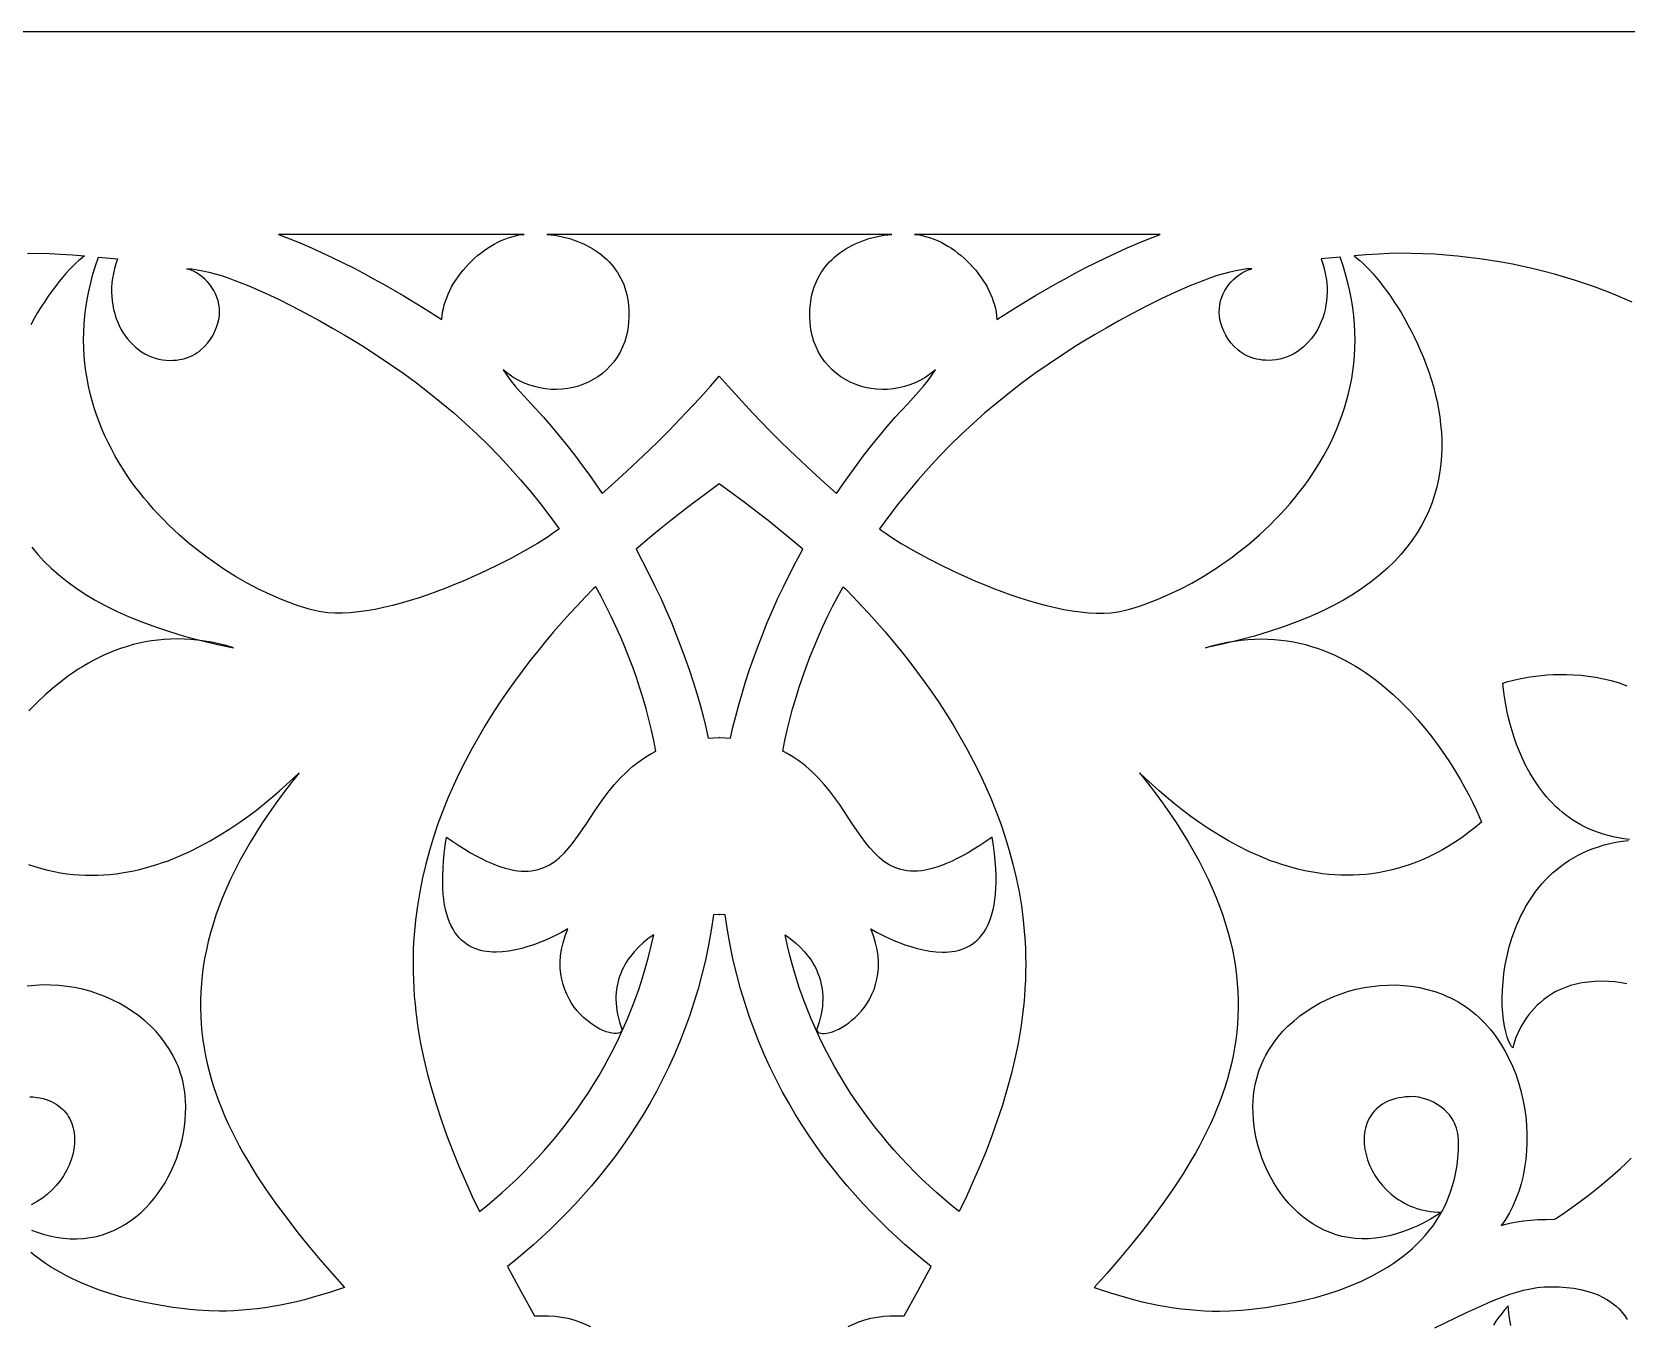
# Model space of a CAD drawing. Extents: x -52 to 65, y 50 to 90.
# Drawn here: x -28.84 to -4.45, y 70.09 to 89.87 of the extents above; entities that cross this region are included whole.
import ezdxf

# ---------------------------------------------------------------- set-up
doc = ezdxf.new("R2010")
doc.units = 0
doc.header["$MEASUREMENT"] = 0
doc.layers.add('LAYER_1', color=18, linetype='CONTINUOUS')

msp = doc.modelspace()

# ---------------------------------------------------------------- linework, layer by layer
at = {"layer": 'LAYER_1'}
for points in [[(64.546, 89.866), (-30.122, 89.866), (-51.907, 89.866)], [(-28.903, 86.478), (-28.722, 86.48), (-28.573, 86.476), (-28.401, 86.468), (-28.217, 86.455), (-28.029, 86.44), (-28.072, 86.407), (-28.117, 86.369), (-28.164, 86.326), (-28.213, 86.278), (-28.264, 86.225), (-28.315, 86.168), (-28.368, 86.107), (-28.422, 86.042), (-28.476, 85.973), (-28.531, 85.899), (-28.585, 85.822), (-28.64, 85.742), (-28.695, 85.658), (-28.748, 85.571), (-28.802, 85.481), (-28.854, 85.387)], [(-4.359, 85.733), (-4.501, 85.794), (-4.644, 85.853), (-4.79, 85.91), (-4.938, 85.964), (-5.088, 86.016), (-5.24, 86.066), (-5.394, 86.114), (-5.55, 86.158), (-5.707, 86.201), (-5.867, 86.24), (-6.028, 86.277), (-6.191, 86.311), (-6.357, 86.342), (-6.523, 86.37), (-6.692, 86.395), (-6.862, 86.417), (-7.034, 86.436), (-7.208, 86.451), (-7.383, 86.464), (-7.561, 86.472), (-7.739, 86.478), (-7.92, 86.48), (-8.069, 86.476), (-8.241, 86.468), (-8.426, 86.455), (-8.614, 86.44), (-8.571, 86.407), (-8.526, 86.369), (-8.479, 86.326), (-8.43, 86.278), (-8.379, 86.225), (-8.328, 86.168), (-8.275, 86.107), (-8.221, 86.042), (-8.167, 85.973), (-8.112, 85.899), (-8.058, 85.822), (-8.003, 85.742), (-7.948, 85.658), (-7.894, 85.571), (-7.841, 85.481), (-7.789, 85.387), (-7.738, 85.292), (-7.689, 85.193), (-7.641, 85.092), (-7.595, 84.988), (-7.551, 84.883), (-7.509, 84.775), (-7.47, 84.666), (-7.434, 84.555), (-7.401, 84.442), (-7.371, 84.328), (-7.345, 84.212), (-7.322, 84.096), (-7.303, 83.978), (-7.289, 83.86), (-7.278, 83.741), (-7.273, 83.621), (-7.272, 83.502), (-7.276, 83.382), (-7.286, 83.262), (-7.301, 83.142), (-7.322, 83.022), (-7.349, 82.903), (-7.382, 82.784), (-7.421, 82.666), (-7.467, 82.549), (-7.52, 82.433), (-7.58, 82.318), (-7.648, 82.204), (-7.723, 82.092), (-7.806, 81.982), (-7.896, 81.873), (-7.996, 81.766), (-8.103, 81.662), (-8.219, 81.559), (-8.345, 81.459), (-8.479, 81.362), (-8.623, 81.267), (-8.776, 81.175), (-8.939, 81.087), (-9.112, 81.001), (-9.296, 80.918), (-9.49, 80.84), (-9.695, 80.764), (-9.91, 80.693), (-10.137, 80.625), (-10.376, 80.562), (-10.626, 80.502), (-10.888, 80.447), (-10.776, 80.479), (-10.665, 80.507), (-10.556, 80.53), (-10.448, 80.548), (-10.342, 80.562), (-10.237, 80.572), (-10.133, 80.578), (-10.031, 80.58), (-9.931, 80.578), (-9.831, 80.573), (-9.734, 80.564), (-9.637, 80.551), (-9.542, 80.535), (-9.449, 80.516), (-9.357, 80.493), (-9.266, 80.467), (-9.177, 80.439), (-9.089, 80.407), (-9.003, 80.373), (-8.918, 80.336), (-8.835, 80.297), (-8.753, 80.255), (-8.673, 80.211), (-8.594, 80.165), (-8.516, 80.117), (-8.44, 80.066), (-8.366, 80.014), (-8.293, 79.96), (-8.221, 79.905), (-8.151, 79.848), (-8.016, 79.729), (-7.886, 79.606), (-7.762, 79.479), (-7.644, 79.349), (-7.532, 79.217), (-7.426, 79.083), (-7.326, 78.949), (-7.232, 78.815), (-7.145, 78.683), (-7.063, 78.553), (-6.987, 78.426), (-6.918, 78.303), (-6.855, 78.184), (-6.797, 78.072), (-6.746, 77.966), (-6.702, 77.867), (-6.663, 77.777), (-6.763, 77.695), (-6.862, 77.618), (-6.962, 77.546), (-7.062, 77.478), (-7.161, 77.416), (-7.261, 77.357), (-7.36, 77.303), (-7.459, 77.254), (-7.558, 77.209), (-7.657, 77.168), (-7.756, 77.131), (-7.854, 77.098), (-7.952, 77.069), (-8.049, 77.043), (-8.147, 77.022), (-8.244, 77.004), (-8.34, 76.989), (-8.436, 76.978), (-8.532, 76.971), (-8.627, 76.966), (-8.721, 76.965), (-8.815, 76.966), (-8.909, 76.971), (-9.001, 76.978), (-9.094, 76.989), (-9.185, 77.002), (-9.276, 77.017), (-9.366, 77.035), (-9.455, 77.055), (-9.544, 77.078), (-9.632, 77.103), (-9.719, 77.13), (-9.805, 77.159), (-9.89, 77.189), (-10.057, 77.256), (-10.221, 77.33), (-10.381, 77.409), (-10.536, 77.493), (-10.687, 77.582), (-10.833, 77.674), (-10.974, 77.769), (-11.11, 77.865), (-11.24, 77.963), (-11.365, 78.062), (-11.483, 78.16), (-11.596, 78.257), (-11.703, 78.352), (-11.802, 78.445), (-11.895, 78.534), (-11.772, 78.379), (-11.654, 78.225), (-11.542, 78.073), (-11.436, 77.922), (-11.336, 77.773), (-11.241, 77.625), (-11.151, 77.478), (-11.067, 77.333), (-10.988, 77.19), (-10.914, 77.047), (-10.846, 76.906), (-10.783, 76.767), (-10.724, 76.628), (-10.671, 76.491), (-10.622, 76.355), (-10.578, 76.22), (-10.539, 76.087), (-10.505, 75.954), (-10.475, 75.823), (-10.449, 75.692), (-10.428, 75.563), (-10.411, 75.435), (-10.399, 75.308), (-10.391, 75.182), (-10.386, 75.056), (-10.386, 74.932), (-10.39, 74.809), (-10.397, 74.686), (-10.408, 74.565), (-10.423, 74.444), (-10.442, 74.324), (-10.464, 74.205), (-10.49, 74.086), (-10.519, 73.969), (-10.551, 73.852), (-10.587, 73.736), (-10.625, 73.62), (-10.667, 73.505), (-10.712, 73.391), (-10.76, 73.277), (-10.81, 73.164), (-10.864, 73.052), (-10.92, 72.94), (-10.979, 72.828), (-11.04, 72.717), (-11.104, 72.606), (-11.17, 72.496), (-11.238, 72.386), (-11.309, 72.277), (-11.382, 72.168), (-11.534, 71.951), (-11.693, 71.734), (-11.86, 71.519), (-12.034, 71.305), (-12.213, 71.091), (-12.397, 70.877), (-12.587, 70.663), (-12.464, 70.62), (-12.341, 70.579), (-12.218, 70.541), (-12.096, 70.506), (-11.973, 70.473), (-11.852, 70.443), (-11.73, 70.416), (-11.61, 70.392), (-11.489, 70.37), (-11.37, 70.351), (-11.251, 70.335), (-11.133, 70.322), (-11.016, 70.312), (-10.899, 70.305), (-10.784, 70.3), (-10.67, 70.299), (-10.513, 70.304), (-10.333, 70.316), (-10.222, 70.326), (-10.099, 70.339), (-9.965, 70.356), (-9.822, 70.378), (-9.671, 70.404), (-9.514, 70.435), (-9.351, 70.472), (-9.183, 70.515), (-9.014, 70.565), (-8.843, 70.622), (-8.672, 70.686), (-8.586, 70.721), (-8.502, 70.758), (-8.418, 70.798), (-8.335, 70.839), (-8.253, 70.883), (-8.172, 70.929), (-8.092, 70.977), (-8.014, 71.028), (-7.938, 71.082), (-7.863, 71.138), (-7.79, 71.196), (-7.72, 71.257), (-7.652, 71.321), (-7.586, 71.388), (-7.524, 71.457), (-7.464, 71.53), (-7.406, 71.605), (-7.353, 71.683), (-7.302, 71.765), (-7.255, 71.849), (-7.212, 71.937), (-7.172, 72.028), (-7.137, 72.122), (-7.106, 72.22), (-7.079, 72.321), (-7.056, 72.425), (-7.039, 72.534), (-7.026, 72.645), (-7.018, 72.761), (-7.015, 72.88), (-7.017, 72.927), (-7.021, 72.972), (-7.028, 73.016), (-7.037, 73.058), (-7.048, 73.098), (-7.062, 73.136), (-7.077, 73.172), (-7.094, 73.206), (-7.113, 73.239), (-7.134, 73.27), (-7.156, 73.3), (-7.18, 73.328), (-7.23, 73.378), (-7.284, 73.423), (-7.34, 73.461), (-7.398, 73.494), (-7.456, 73.521), (-7.514, 73.543), (-7.57, 73.559), (-7.622, 73.571), (-7.671, 73.577), (-7.715, 73.58), (-7.772, 73.578), (-7.827, 73.575), (-7.879, 73.568), (-7.929, 73.56), (-7.977, 73.549), (-8.022, 73.536), (-8.065, 73.521), (-8.105, 73.504), (-8.144, 73.485), (-8.18, 73.464), (-8.213, 73.441), (-8.245, 73.416), (-8.274, 73.39), (-8.301, 73.363), (-8.326, 73.334), (-8.348, 73.303), (-8.369, 73.272), (-8.387, 73.239), (-8.403, 73.205), (-8.417, 73.169), (-8.429, 73.133), (-8.439, 73.096), (-8.447, 73.059), (-8.453, 73.02), (-8.457, 72.981), (-8.459, 72.941), (-8.457, 72.86), (-8.447, 72.778), (-8.43, 72.695), (-8.406, 72.613), (-8.375, 72.53), (-8.336, 72.45), (-8.291, 72.371), (-8.239, 72.294), (-8.18, 72.221), (-8.115, 72.152), (-8.045, 72.088), (-7.968, 72.028), (-7.927, 72.001), (-7.885, 71.975), (-7.841, 71.95), (-7.796, 71.927), (-7.75, 71.907), (-7.702, 71.887), (-7.653, 71.87), (-7.603, 71.855), (-7.551, 71.842), (-7.498, 71.831), (-7.444, 71.823), (-7.389, 71.817), (-7.332, 71.813), (-7.274, 71.812), (-7.352, 71.761), (-7.444, 71.706), (-7.567, 71.64), (-7.638, 71.606), (-7.716, 71.571), (-7.799, 71.538), (-7.887, 71.506), (-7.981, 71.477), (-8.078, 71.452), (-8.18, 71.431), (-8.284, 71.416), (-8.391, 71.407), (-8.495, 71.405), (-8.597, 71.411), (-8.697, 71.423), (-8.794, 71.443), (-8.888, 71.468), (-8.98, 71.5), (-9.069, 71.538), (-9.155, 71.581), (-9.239, 71.629), (-9.319, 71.683), (-9.396, 71.741), (-9.47, 71.804), (-9.541, 71.872), (-9.609, 71.943), (-9.673, 72.018), (-9.733, 72.097), (-9.79, 72.179), (-9.843, 72.264), (-9.892, 72.351), (-9.938, 72.442), (-9.979, 72.534), (-10.017, 72.629), (-10.05, 72.725), (-10.079, 72.822), (-10.104, 72.921), (-10.124, 73.021), (-10.14, 73.121), (-10.151, 73.222), (-10.158, 73.323), (-10.16, 73.424), (-10.157, 73.525), (-10.153, 73.586), (-10.146, 73.646), (-10.137, 73.706), (-10.126, 73.764), (-10.113, 73.822), (-10.098, 73.879), (-10.082, 73.935), (-10.063, 73.991), (-10.042, 74.045), (-10.019, 74.098), (-9.995, 74.151), (-9.969, 74.203), (-9.911, 74.303), (-9.847, 74.399), (-9.777, 74.491), (-9.701, 74.579), (-9.619, 74.662), (-9.532, 74.741), (-9.441, 74.815), (-9.345, 74.884), (-9.245, 74.949), (-9.142, 75.008), (-9.034, 75.062), (-8.924, 75.11), (-8.812, 75.153), (-8.697, 75.191), (-8.579, 75.222), (-8.461, 75.248), (-8.341, 75.267), (-8.22, 75.28), (-8.098, 75.287), (-7.977, 75.288), (-7.855, 75.281), (-7.734, 75.268), (-7.614, 75.248), (-7.495, 75.221), (-7.377, 75.187), (-7.261, 75.145), (-7.198, 75.119), (-7.137, 75.09), (-7.078, 75.06), (-7.02, 75.028), (-6.963, 74.993), (-6.908, 74.957), (-6.855, 74.919), (-6.804, 74.879), (-6.753, 74.837), (-6.705, 74.794), (-6.658, 74.749), (-6.613, 74.702), (-6.569, 74.654), (-6.526, 74.605), (-6.486, 74.554), (-6.447, 74.502), (-6.373, 74.394), (-6.306, 74.282), (-6.244, 74.165), (-6.189, 74.045), (-6.14, 73.922), (-6.098, 73.796), (-6.061, 73.668), (-6.031, 73.538), (-6.006, 73.407), (-5.988, 73.275), (-5.976, 73.143), (-5.97, 73.011), (-5.97, 72.88), (-5.976, 72.749), (-5.987, 72.62), (-6.005, 72.494), (-6.029, 72.369), (-6.059, 72.248), (-6.095, 72.13), (-6.137, 72.016), (-6.184, 71.906), (-6.238, 71.802), (-6.297, 71.702), (-6.329, 71.655), (-6.363, 71.608), (-6.291, 71.63), (-6.209, 71.649), (-6.119, 71.666), (-6.021, 71.68), (-5.914, 71.691), (-5.799, 71.699), (-5.677, 71.703), (-5.547, 71.705), (-5.525, 71.717), (-5.471, 71.752), (-5.388, 71.807), (-5.282, 71.882), (-5.156, 71.974), (-5.014, 72.082), (-4.861, 72.204), (-4.701, 72.338), (-4.538, 72.483), (-4.457, 72.559), (-4.377, 72.638)], [(-28.837, 81.982), (-28.746, 81.873), (-28.647, 81.766), (-28.54, 81.662), (-28.424, 81.559), (-28.298, 81.459), (-28.164, 81.362), (-28.02, 81.267), (-27.867, 81.175), (-27.704, 81.087), (-27.53, 81.001), (-27.347, 80.918), (-27.153, 80.84), (-26.948, 80.764), (-26.732, 80.693), (-26.505, 80.625), (-26.267, 80.562), (-26.017, 80.502), (-25.755, 80.447), (-25.867, 80.479), (-25.978, 80.507), (-26.087, 80.53), (-26.195, 80.548), (-26.301, 80.562), (-26.406, 80.572), (-26.509, 80.578), (-26.611, 80.58), (-26.712, 80.578), (-26.811, 80.573), (-26.909, 80.564), (-27.005, 80.551), (-27.1, 80.535), (-27.194, 80.516), (-27.286, 80.493), (-27.376, 80.467), (-27.466, 80.439), (-27.553, 80.407), (-27.639, 80.373), (-27.724, 80.336), (-27.808, 80.297), (-27.889, 80.255), (-27.97, 80.211), (-28.049, 80.165), (-28.126, 80.117), (-28.202, 80.066), (-28.277, 80.014), (-28.35, 79.96), (-28.421, 79.905), (-28.491, 79.848), (-28.627, 79.729), (-28.757, 79.606), (-28.881, 79.479)], [(-4.403, 77.515), (-4.488, 77.525), (-4.571, 77.538), (-4.651, 77.554), (-4.728, 77.573), (-4.803, 77.594), (-4.876, 77.618), (-4.947, 77.644), (-5.015, 77.673), (-5.081, 77.704), (-5.144, 77.737), (-5.206, 77.772), (-5.265, 77.809), (-5.323, 77.848), (-5.378, 77.889), (-5.431, 77.931), (-5.482, 77.975), (-5.531, 78.02), (-5.579, 78.067), (-5.624, 78.115), (-5.668, 78.164), (-5.71, 78.214), (-5.788, 78.317), (-5.86, 78.423), (-5.925, 78.531), (-5.984, 78.64), (-6.037, 78.75), (-6.084, 78.859), (-6.127, 78.967), (-6.164, 79.073), (-6.197, 79.177), (-6.225, 79.277), (-6.249, 79.372), (-6.27, 79.463), (-6.287, 79.547), (-6.312, 79.694), (-6.327, 79.807), (-6.336, 79.905), (-6.263, 79.928), (-6.177, 79.95), (-6.061, 79.976), (-5.918, 80.001), (-5.838, 80.013), (-5.753, 80.022), (-5.662, 80.03), (-5.567, 80.036), (-5.467, 80.039), (-5.364, 80.038), (-5.256, 80.034), (-5.146, 80.026), (-5.033, 80.013), (-4.918, 79.995), (-4.8, 79.972), (-4.681, 79.943), (-4.561, 79.907), (-4.44, 79.865)], [(-28.887, 77.131), (-28.789, 77.098), (-28.691, 77.069), (-28.593, 77.043), (-28.496, 77.022), (-28.399, 77.004), (-28.303, 76.989), (-28.207, 76.978), (-28.111, 76.971), (-28.016, 76.966), (-27.922, 76.965), (-27.828, 76.966), (-27.734, 76.971), (-27.642, 76.978), (-27.549, 76.989), (-27.458, 77.002), (-27.367, 77.017), (-27.277, 77.035), (-27.188, 77.055), (-27.099, 77.078), (-27.011, 77.103), (-26.924, 77.13), (-26.838, 77.159), (-26.753, 77.189), (-26.586, 77.256), (-26.422, 77.33), (-26.262, 77.409), (-26.107, 77.493), (-25.956, 77.582), (-25.81, 77.674), (-25.669, 77.769), (-25.533, 77.865), (-25.403, 77.963), (-25.278, 78.062), (-25.159, 78.16), (-25.047, 78.257), (-24.94, 78.352), (-24.84, 78.445), (-24.747, 78.534), (-24.871, 78.379), (-24.989, 78.225), (-25.1, 78.073), (-25.207, 77.922), (-25.307, 77.773), (-25.402, 77.625), (-25.492, 77.478), (-25.576, 77.333), (-25.655, 77.19), (-25.729, 77.047), (-25.797, 76.906), (-25.86, 76.767), (-25.919, 76.628), (-25.972, 76.491), (-26.021, 76.355), (-26.065, 76.22), (-26.104, 76.087), (-26.138, 75.954), (-26.168, 75.823), (-26.194, 75.692), (-26.215, 75.563), (-26.232, 75.435), (-26.244, 75.308), (-26.253, 75.182), (-26.257, 75.056), (-26.257, 74.932), (-26.254, 74.809), (-26.246, 74.686), (-26.235, 74.565), (-26.22, 74.444), (-26.201, 74.324), (-26.179, 74.205), (-26.153, 74.086), (-26.124, 73.969), (-26.092, 73.852), (-26.057, 73.736), (-26.018, 73.62), (-25.976, 73.505), (-25.931, 73.391), (-25.883, 73.277), (-25.833, 73.164), (-25.779, 73.052), (-25.723, 72.94), (-25.665, 72.828), (-25.603, 72.717), (-25.539, 72.606), (-25.473, 72.496), (-25.405, 72.386), (-25.334, 72.277), (-25.261, 72.168), (-25.109, 71.951), (-24.949, 71.734), (-24.783, 71.519), (-24.609, 71.305), (-24.43, 71.091), (-24.245, 70.877), (-24.056, 70.663), (-24.179, 70.62), (-24.302, 70.579), (-24.425, 70.541), (-24.547, 70.506), (-24.669, 70.473), (-24.791, 70.443), (-24.912, 70.416), (-25.033, 70.392), (-25.154, 70.37), (-25.273, 70.351), (-25.392, 70.335), (-25.51, 70.322), (-25.627, 70.312), (-25.744, 70.305), (-25.859, 70.3), (-25.973, 70.299), (-26.13, 70.304), (-26.31, 70.316), (-26.421, 70.326), (-26.544, 70.339), (-26.678, 70.356), (-26.821, 70.378), (-26.972, 70.404), (-27.129, 70.435), (-27.292, 70.472), (-27.459, 70.515), (-27.629, 70.565), (-27.8, 70.622), (-27.971, 70.686), (-28.056, 70.721), (-28.141, 70.758), (-28.225, 70.798), (-28.308, 70.839), (-28.39, 70.883), (-28.471, 70.929), (-28.551, 70.977), (-28.629, 71.028), (-28.705, 71.082), (-28.78, 71.138), (-28.852, 71.196)], [(-4.44, 75.307), (-4.529, 75.323), (-4.623, 75.335), (-4.722, 75.342), (-4.827, 75.345), (-4.932, 75.342), (-5.032, 75.333), (-5.127, 75.32), (-5.216, 75.301), (-5.301, 75.278), (-5.381, 75.251), (-5.456, 75.22), (-5.526, 75.186), (-5.592, 75.148), (-5.654, 75.108), (-5.711, 75.066), (-5.764, 75.022), (-5.814, 74.977), (-5.859, 74.93), (-5.901, 74.883), (-5.94, 74.835), (-5.975, 74.787), (-6.006, 74.74), (-6.061, 74.648), (-6.104, 74.562), (-6.137, 74.485), (-6.16, 74.42), (-6.176, 74.369), (-6.187, 74.326), (-6.203, 74.346), (-6.218, 74.369), (-6.246, 74.425), (-6.272, 74.492), (-6.294, 74.569), (-6.313, 74.657), (-6.328, 74.753), (-6.339, 74.857), (-6.346, 74.968), (-6.347, 75.085), (-6.344, 75.207), (-6.335, 75.334), (-6.321, 75.465), (-6.3, 75.598), (-6.273, 75.734), (-6.239, 75.87), (-6.198, 76.006), (-6.149, 76.142), (-6.122, 76.21), (-6.093, 76.276), (-6.062, 76.343), (-6.029, 76.408), (-5.994, 76.473), (-5.957, 76.537), (-5.917, 76.6), (-5.876, 76.661), (-5.832, 76.721), (-5.785, 76.78), (-5.737, 76.838), (-5.686, 76.894), (-5.632, 76.948), (-5.577, 77.001), (-5.518, 77.051), (-5.457, 77.1), (-5.394, 77.146), (-5.328, 77.19), (-5.259, 77.232), (-5.188, 77.272), (-5.113, 77.309), (-5.037, 77.343), (-4.957, 77.374), (-4.874, 77.403), (-4.789, 77.429), (-4.7, 77.451), (-4.609, 77.471), (-4.514, 77.487), (-4.416, 77.499)], [(-16.353, 70.064), (-16.271, 70.102), (-16.186, 70.136), (-16.097, 70.165), (-16.005, 70.189), (-15.909, 70.208), (-15.81, 70.221), (-15.707, 70.228), (-15.601, 70.229), (-15.496, 70.225), (-15.285, 70.604), (-15.081, 70.983), (-15.213, 71.09), (-15.345, 71.2), (-15.477, 71.315), (-15.608, 71.432), (-15.738, 71.554), (-15.867, 71.679), (-15.995, 71.808), (-16.121, 71.94), (-16.245, 72.077), (-16.368, 72.217), (-16.489, 72.361), (-16.607, 72.509), (-16.723, 72.661), (-16.837, 72.817), (-16.947, 72.978), (-17.055, 73.142), (-17.16, 73.31), (-17.261, 73.483), (-17.359, 73.66), (-17.453, 73.841), (-17.544, 74.026), (-17.63, 74.216), (-17.713, 74.41), (-17.79, 74.608), (-17.864, 74.811), (-17.932, 75.019), (-17.996, 75.231), (-18.054, 75.447), (-18.108, 75.669), (-18.156, 75.895), (-18.198, 76.125), (-18.234, 76.361), (-18.322, 76.364), (-18.409, 76.361), (-18.445, 76.125), (-18.487, 75.895), (-18.535, 75.669), (-18.588, 75.447), (-18.647, 75.231), (-18.711, 75.019), (-18.779, 74.811), (-18.852, 74.608), (-18.93, 74.41), (-19.012, 74.216), (-19.099, 74.026), (-19.189, 73.841), (-19.284, 73.66), (-19.382, 73.483), (-19.483, 73.31), (-19.588, 73.142), (-19.695, 72.978), (-19.806, 72.817), (-19.92, 72.661), (-20.036, 72.509), (-20.154, 72.361), (-20.275, 72.217), (-20.397, 72.077), (-20.522, 71.94), (-20.648, 71.808), (-20.776, 71.679), (-20.905, 71.554), (-21.035, 71.432), (-21.166, 71.315), (-21.297, 71.2), (-21.43, 71.09), (-21.562, 70.983), (-21.357, 70.604), (-21.147, 70.225), (-21.042, 70.229), (-20.936, 70.228), (-20.833, 70.221), (-20.734, 70.208), (-20.638, 70.189), (-20.546, 70.165), (-20.458, 70.136), (-20.372, 70.102), (-20.29, 70.064)], [(-28.843, 71.538), (-28.755, 71.506), (-28.662, 71.477), (-28.564, 71.452), (-28.463, 71.431), (-28.358, 71.416), (-28.252, 71.407), (-28.147, 71.405), (-28.045, 71.411), (-27.946, 71.423), (-27.849, 71.443), (-27.754, 71.468), (-27.662, 71.5), (-27.573, 71.538), (-27.487, 71.581), (-27.404, 71.629), (-27.323, 71.683), (-27.246, 71.741), (-27.172, 71.804), (-27.101, 71.872), (-27.034, 71.943), (-26.97, 72.018), (-26.909, 72.097), (-26.853, 72.179), (-26.799, 72.264), (-26.75, 72.351), (-26.705, 72.442), (-26.663, 72.534), (-26.626, 72.629), (-26.592, 72.725), (-26.563, 72.822), (-26.539, 72.921), (-26.518, 73.021), (-26.502, 73.121), (-26.491, 73.222), (-26.485, 73.323), (-26.483, 73.424), (-26.486, 73.525), (-26.49, 73.586), (-26.497, 73.646), (-26.506, 73.706), (-26.516, 73.764), (-26.529, 73.822), (-26.544, 73.879), (-26.561, 73.935), (-26.58, 73.991), (-26.601, 74.045), (-26.624, 74.098), (-26.674, 74.203), (-26.732, 74.303), (-26.796, 74.399), (-26.866, 74.491), (-26.942, 74.579), (-27.024, 74.662), (-27.11, 74.741), (-27.202, 74.815), (-27.298, 74.884), (-27.397, 74.949), (-27.501, 75.008), (-27.608, 75.062), (-27.718, 75.11), (-27.831, 75.153), (-27.946, 75.191), (-28.063, 75.222), (-28.182, 75.248), (-28.302, 75.267), (-28.423, 75.28), (-28.544, 75.287), (-28.666, 75.288), (-28.788, 75.281), (-28.909, 75.268)], [(-28.87, 73.578), (-28.815, 73.575), (-28.763, 73.568), (-28.713, 73.56), (-28.665, 73.549), (-28.62, 73.536), (-28.577, 73.521), (-28.537, 73.504), (-28.499, 73.485), (-28.463, 73.464), (-28.429, 73.441), (-28.398, 73.416), (-28.369, 73.39), (-28.342, 73.363), (-28.317, 73.334), (-28.294, 73.303), (-28.274, 73.272), (-28.256, 73.239), (-28.24, 73.205), (-28.226, 73.169), (-28.214, 73.133), (-28.204, 73.096), (-28.196, 73.059), (-28.19, 73.02), (-28.186, 72.981), (-28.184, 72.941), (-28.186, 72.86), (-28.195, 72.778), (-28.212, 72.695), (-28.237, 72.613), (-28.268, 72.53), (-28.307, 72.45), (-28.352, 72.371), (-28.404, 72.294), (-28.463, 72.221), (-28.527, 72.152), (-28.598, 72.088), (-28.675, 72.028), (-28.716, 72.001), (-28.758, 71.975), (-28.802, 71.95), (-28.847, 71.927)], [(-7.376, 70.046), (-6.893, 70.276), (-6.665, 70.382), (-6.555, 70.431), (-6.446, 70.477), (-6.338, 70.519), (-6.231, 70.557), (-6.125, 70.591), (-6.02, 70.619), (-5.915, 70.642), (-5.811, 70.659), (-5.706, 70.669), (-5.601, 70.673), (-5.478, 70.67), (-5.362, 70.662), (-5.253, 70.648), (-5.15, 70.629), (-5.055, 70.606), (-4.965, 70.578), (-4.882, 70.546), (-4.806, 70.51), (-4.735, 70.47), (-4.671, 70.427), (-4.612, 70.381), (-4.559, 70.332), (-4.512, 70.28), (-4.471, 70.226), (-4.434, 70.17)], [(-6.216, 70.079), (-6.239, 70.226), (-6.257, 70.382), (-6.308, 70.324), (-6.355, 70.265), (-6.4, 70.206), (-6.443, 70.145), (-6.483, 70.083)]]:
    msp.add_lwpolyline(points, dxfattribs=at)
for points in [[(-21.307, 86.768), (-25.062, 86.768), (-24.892, 86.702), (-24.725, 86.632), (-24.56, 86.561), (-24.397, 86.488), (-24.235, 86.412), (-24.076, 86.334), (-23.919, 86.255), (-23.763, 86.174), (-23.609, 86.09), (-23.456, 86.006), (-23.155, 85.831), (-22.858, 85.651), (-22.565, 85.466), (-22.561, 85.521), (-22.554, 85.577), (-22.543, 85.633), (-22.529, 85.689), (-22.512, 85.745), (-22.492, 85.8), (-22.47, 85.855), (-22.444, 85.91), (-22.416, 85.964), (-22.386, 86.017), (-22.353, 86.069), (-22.318, 86.121), (-22.281, 86.171), (-22.241, 86.22), (-22.2, 86.268), (-22.157, 86.314), (-22.113, 86.359), (-22.067, 86.402), (-22.019, 86.443), (-21.97, 86.482), (-21.921, 86.52), (-21.87, 86.555), (-21.818, 86.588), (-21.765, 86.619), (-21.712, 86.647), (-21.658, 86.673), (-21.603, 86.696), (-21.549, 86.716), (-21.494, 86.733), (-21.439, 86.748), (-21.384, 86.759), (-21.329, 86.767)], [(-15.685, 86.768), (-20.958, 86.768), (-20.838, 86.754), (-20.722, 86.732), (-20.61, 86.703), (-20.555, 86.686), (-20.502, 86.667), (-20.45, 86.646), (-20.399, 86.624), (-20.349, 86.6), (-20.301, 86.574), (-20.254, 86.546), (-20.209, 86.517), (-20.165, 86.487), (-20.123, 86.454), (-20.083, 86.421), (-20.044, 86.385), (-20.007, 86.348), (-19.972, 86.31), (-19.939, 86.27), (-19.908, 86.228), (-19.879, 86.185), (-19.852, 86.141), (-19.827, 86.095), (-19.804, 86.048), (-19.784, 86), (-19.766, 85.95), (-19.75, 85.898), (-19.737, 85.846), (-19.726, 85.792), (-19.718, 85.737), (-19.707, 85.625), (-19.705, 85.517), (-19.71, 85.414), (-19.722, 85.315), (-19.742, 85.221), (-19.768, 85.131), (-19.801, 85.046), (-19.84, 84.966), (-19.884, 84.891), (-19.934, 84.821), (-19.989, 84.756), (-20.048, 84.696), (-20.111, 84.641), (-20.178, 84.592), (-20.249, 84.548), (-20.322, 84.509), (-20.399, 84.476), (-20.478, 84.448), (-20.559, 84.427), (-20.641, 84.411), (-20.725, 84.4), (-20.81, 84.396), (-20.895, 84.398), (-20.98, 84.406), (-21.066, 84.42), (-21.151, 84.44), (-21.235, 84.467), (-21.317, 84.5), (-21.399, 84.54), (-21.478, 84.586), (-21.555, 84.638), (-21.629, 84.698), (-21.574, 84.614), (-21.512, 84.53), (-21.444, 84.445), (-21.369, 84.359), (-21.202, 84.176), (-21.013, 83.975), (-20.89, 83.832), (-20.77, 83.689), (-20.653, 83.544), (-20.539, 83.398), (-20.428, 83.251), (-20.32, 83.103), (-20.216, 82.954), (-20.114, 82.805), (-19.924, 82.972), (-19.741, 83.139), (-19.566, 83.303), (-19.4, 83.463), (-19.242, 83.618), (-19.095, 83.766), (-18.832, 84.038), (-18.617, 84.268), (-18.457, 84.445), (-18.322, 84.6), (-18.187, 84.445), (-18.026, 84.268), (-17.812, 84.038), (-17.549, 83.766), (-17.401, 83.618), (-17.244, 83.463), (-17.077, 83.303), (-16.902, 83.139), (-16.719, 82.972), (-16.529, 82.805), (-16.427, 82.954), (-16.323, 83.103), (-16.215, 83.251), (-16.104, 83.398), (-15.99, 83.544), (-15.873, 83.689), (-15.753, 83.832), (-15.63, 83.975), (-15.44, 84.176), (-15.274, 84.359), (-15.199, 84.445), (-15.131, 84.53), (-15.069, 84.614), (-15.013, 84.698), (-15.088, 84.638), (-15.165, 84.586), (-15.244, 84.54), (-15.325, 84.5), (-15.408, 84.467), (-15.492, 84.44), (-15.577, 84.42), (-15.662, 84.406), (-15.748, 84.398), (-15.833, 84.396), (-15.918, 84.4), (-16.002, 84.411), (-16.084, 84.427), (-16.165, 84.448), (-16.244, 84.476), (-16.32, 84.509), (-16.394, 84.548), (-16.465, 84.592), (-16.532, 84.641), (-16.595, 84.696), (-16.654, 84.756), (-16.709, 84.821), (-16.758, 84.891), (-16.803, 84.966), (-16.841, 85.046), (-16.874, 85.131), (-16.9, 85.221), (-16.92, 85.315), (-16.933, 85.414), (-16.938, 85.517), (-16.935, 85.625), (-16.924, 85.737), (-16.916, 85.792), (-16.905, 85.846), (-16.892, 85.898), (-16.876, 85.95), (-16.858, 86), (-16.838, 86.048), (-16.815, 86.095), (-16.791, 86.141), (-16.763, 86.185), (-16.734, 86.228), (-16.703, 86.27), (-16.67, 86.31), (-16.635, 86.348), (-16.598, 86.385), (-16.56, 86.421), (-16.519, 86.454), (-16.477, 86.487), (-16.433, 86.517), (-16.388, 86.546), (-16.341, 86.574), (-16.293, 86.6), (-16.244, 86.624), (-16.193, 86.646), (-16.14, 86.667), (-16.087, 86.686), (-16.033, 86.703), (-15.921, 86.732), (-15.805, 86.754)], [(-11.581, 86.768), (-15.336, 86.768), (-15.314, 86.767), (-15.259, 86.759), (-15.204, 86.748), (-15.149, 86.733), (-15.094, 86.716), (-15.039, 86.696), (-14.985, 86.673), (-14.931, 86.647), (-14.878, 86.619), (-14.825, 86.588), (-14.773, 86.555), (-14.722, 86.52), (-14.672, 86.482), (-14.623, 86.443), (-14.576, 86.402), (-14.53, 86.359), (-14.485, 86.314), (-14.443, 86.268), (-14.401, 86.22), (-14.362, 86.171), (-14.325, 86.121), (-14.29, 86.069), (-14.257, 86.017), (-14.227, 85.964), (-14.199, 85.91), (-14.173, 85.855), (-14.15, 85.8), (-14.131, 85.745), (-14.114, 85.689), (-14.1, 85.633), (-14.089, 85.577), (-14.082, 85.521), (-14.079, 85.466), (-13.785, 85.651), (-13.488, 85.831), (-13.187, 86.006), (-13.034, 86.09), (-12.88, 86.174), (-12.724, 86.255), (-12.567, 86.334), (-12.408, 86.412), (-12.247, 86.488), (-12.083, 86.561), (-11.918, 86.632), (-11.751, 86.702)], [(-26.464, 86.243), (-26.388, 86.239), (-26.307, 86.228), (-26.22, 86.213), (-26.13, 86.192), (-26.035, 86.166), (-25.937, 86.137), (-25.836, 86.103), (-25.732, 86.065), (-25.626, 86.024), (-25.518, 85.98), (-25.298, 85.884), (-25.077, 85.78), (-24.857, 85.671), (-24.641, 85.559), (-24.434, 85.446), (-24.238, 85.336), (-24.058, 85.231), (-23.895, 85.134), (-23.755, 85.047), (-23.64, 84.973), (-23.554, 84.915), (-23.349, 84.78), (-23.149, 84.64), (-22.952, 84.496), (-22.759, 84.347), (-22.569, 84.194), (-22.384, 84.037), (-22.203, 83.876), (-22.026, 83.711), (-21.853, 83.542), (-21.684, 83.37), (-21.52, 83.194), (-21.361, 83.014), (-21.207, 82.832), (-21.057, 82.646), (-20.912, 82.457), (-20.772, 82.266), (-20.811, 82.235), (-20.873, 82.191), (-20.942, 82.143), (-21.104, 82.041), (-21.292, 81.931), (-21.503, 81.816), (-21.734, 81.698), (-21.98, 81.581), (-22.108, 81.523), (-22.239, 81.466), (-22.372, 81.411), (-22.506, 81.357), (-22.642, 81.306), (-22.778, 81.257), (-22.915, 81.21), (-23.052, 81.167), (-23.188, 81.128), (-23.323, 81.092), (-23.456, 81.06), (-23.588, 81.033), (-23.717, 81.01), (-23.843, 80.993), (-23.966, 80.981), (-24.085, 80.975), (-24.2, 80.975), (-24.31, 80.982), (-24.415, 80.995), (-24.466, 81.005), (-24.515, 81.016), (-24.596, 81.038), (-24.679, 81.062), (-24.762, 81.088), (-24.847, 81.118), (-25.019, 81.183), (-25.193, 81.258), (-25.369, 81.342), (-25.546, 81.435), (-25.724, 81.537), (-25.9, 81.648), (-25.988, 81.707), (-26.075, 81.768), (-26.162, 81.83), (-26.248, 81.895), (-26.334, 81.962), (-26.418, 82.031), (-26.502, 82.102), (-26.584, 82.175), (-26.665, 82.249), (-26.745, 82.326), (-26.824, 82.405), (-26.901, 82.485), (-26.976, 82.567), (-27.05, 82.651), (-27.122, 82.737), (-27.192, 82.825), (-27.26, 82.914), (-27.326, 83.005), (-27.39, 83.098), (-27.451, 83.193), (-27.51, 83.289), (-27.567, 83.387), (-27.621, 83.486), (-27.672, 83.587), (-27.72, 83.689), (-27.765, 83.793), (-27.808, 83.899), (-27.847, 84.006), (-27.883, 84.114), (-27.916, 84.224), (-27.945, 84.336), (-27.971, 84.448), (-27.993, 84.562), (-28.011, 84.678), (-28.026, 84.795), (-28.036, 84.913), (-28.043, 85.032), (-28.045, 85.152), (-28.043, 85.274), (-28.037, 85.397), (-28.026, 85.521), (-28.011, 85.647), (-27.991, 85.773), (-27.966, 85.9), (-27.936, 86.029), (-27.902, 86.159), (-27.862, 86.289), (-27.817, 86.421), (-27.526, 86.392), (-27.552, 86.318), (-27.573, 86.245), (-27.59, 86.172), (-27.603, 86.1), (-27.612, 86.028), (-27.617, 85.957), (-27.618, 85.887), (-27.615, 85.818), (-27.609, 85.75), (-27.6, 85.684), (-27.586, 85.619), (-27.57, 85.556), (-27.551, 85.494), (-27.528, 85.434), (-27.503, 85.377), (-27.474, 85.321), (-27.443, 85.268), (-27.409, 85.218), (-27.373, 85.17), (-27.335, 85.124), (-27.294, 85.082), (-27.25, 85.042), (-27.205, 85.006), (-27.158, 84.973), (-27.109, 84.943), (-27.058, 84.916), (-27.006, 84.894), (-26.952, 84.875), (-26.896, 84.86), (-26.839, 84.849), (-26.781, 84.843), (-26.722, 84.841), (-26.673, 84.842), (-26.626, 84.846), (-26.581, 84.853), (-26.537, 84.861), (-26.495, 84.872), (-26.455, 84.886), (-26.417, 84.901), (-26.38, 84.918), (-26.345, 84.937), (-26.312, 84.957), (-26.28, 84.979), (-26.25, 85.002), (-26.195, 85.053), (-26.146, 85.107), (-26.103, 85.165), (-26.066, 85.225), (-26.036, 85.286), (-26.011, 85.347), (-25.991, 85.408), (-25.978, 85.467), (-25.969, 85.523), (-25.966, 85.576), (-25.969, 85.636), (-25.976, 85.695), (-25.989, 85.752), (-26.006, 85.807), (-26.027, 85.859), (-26.052, 85.91), (-26.082, 85.958), (-26.114, 86.003), (-26.15, 86.045), (-26.189, 86.084), (-26.23, 86.12), (-26.273, 86.152), (-26.319, 86.181), (-26.366, 86.206), (-26.415, 86.226)], [(-10.179, 86.243), (-10.255, 86.239), (-10.337, 86.228), (-10.423, 86.213), (-10.514, 86.192), (-10.608, 86.166), (-10.706, 86.137), (-10.808, 86.103), (-10.911, 86.065), (-11.017, 86.024), (-11.125, 85.98), (-11.345, 85.884), (-11.566, 85.78), (-11.786, 85.671), (-12.002, 85.559), (-12.209, 85.446), (-12.405, 85.336), (-12.585, 85.231), (-12.748, 85.134), (-12.888, 85.047), (-13.003, 84.973), (-13.09, 84.915), (-13.294, 84.78), (-13.495, 84.64), (-13.692, 84.496), (-13.885, 84.347), (-14.074, 84.194), (-14.259, 84.037), (-14.441, 83.876), (-14.618, 83.711), (-14.79, 83.542), (-14.959, 83.37), (-15.123, 83.194), (-15.282, 83.014), (-15.436, 82.832), (-15.586, 82.646), (-15.731, 82.457), (-15.871, 82.266), (-15.831, 82.235), (-15.769, 82.191), (-15.7, 82.143), (-15.539, 82.041), (-15.351, 81.931), (-15.14, 81.816), (-14.909, 81.698), (-14.663, 81.581), (-14.534, 81.523), (-14.404, 81.466), (-14.271, 81.411), (-14.137, 81.357), (-14.001, 81.306), (-13.864, 81.257), (-13.728, 81.21), (-13.591, 81.167), (-13.455, 81.128), (-13.32, 81.092), (-13.186, 81.06), (-13.055, 81.033), (-12.926, 81.01), (-12.8, 80.993), (-12.677, 80.981), (-12.558, 80.975), (-12.443, 80.975), (-12.332, 80.982), (-12.227, 80.995), (-12.177, 81.005), (-12.128, 81.016), (-12.047, 81.038), (-11.964, 81.062), (-11.88, 81.088), (-11.796, 81.118), (-11.624, 81.183), (-11.45, 81.258), (-11.274, 81.342), (-11.096, 81.435), (-10.919, 81.537), (-10.742, 81.648), (-10.655, 81.707), (-10.567, 81.768), (-10.48, 81.83), (-10.394, 81.895), (-10.309, 81.962), (-10.224, 82.031), (-10.141, 82.102), (-10.059, 82.175), (-9.977, 82.249), (-9.897, 82.326), (-9.819, 82.405), (-9.742, 82.485), (-9.666, 82.567), (-9.593, 82.651), (-9.521, 82.737), (-9.451, 82.825), (-9.383, 82.914), (-9.317, 83.005), (-9.253, 83.098), (-9.192, 83.193), (-9.133, 83.289), (-9.076, 83.387), (-9.022, 83.486), (-8.971, 83.587), (-8.923, 83.689), (-8.877, 83.793), (-8.835, 83.899), (-8.796, 84.006), (-8.76, 84.114), (-8.727, 84.224), (-8.698, 84.336), (-8.672, 84.448), (-8.65, 84.562), (-8.632, 84.678), (-8.617, 84.795), (-8.607, 84.913), (-8.6, 85.032), (-8.598, 85.152), (-8.6, 85.274), (-8.606, 85.397), (-8.617, 85.521), (-8.632, 85.647), (-8.652, 85.773), (-8.677, 85.9), (-8.707, 86.029), (-8.742, 86.159), (-8.781, 86.289), (-8.826, 86.421), (-9.117, 86.392), (-9.091, 86.318), (-9.07, 86.245), (-9.053, 86.172), (-9.04, 86.1), (-9.031, 86.028), (-9.026, 85.957), (-9.025, 85.887), (-9.028, 85.818), (-9.034, 85.75), (-9.044, 85.684), (-9.057, 85.619), (-9.073, 85.556), (-9.092, 85.494), (-9.115, 85.434), (-9.141, 85.377), (-9.169, 85.321), (-9.2, 85.268), (-9.234, 85.218), (-9.27, 85.17), (-9.309, 85.124), (-9.349, 85.082), (-9.393, 85.042), (-9.438, 85.006), (-9.485, 84.973), (-9.534, 84.943), (-9.585, 84.916), (-9.637, 84.894), (-9.691, 84.875), (-9.747, 84.86), (-9.804, 84.849), (-9.862, 84.843), (-9.921, 84.841), (-9.97, 84.842), (-10.017, 84.846), (-10.062, 84.853), (-10.106, 84.861), (-10.148, 84.872), (-10.188, 84.886), (-10.226, 84.901), (-10.263, 84.918), (-10.298, 84.937), (-10.331, 84.957), (-10.363, 84.979), (-10.393, 85.002), (-10.448, 85.053), (-10.497, 85.107), (-10.54, 85.165), (-10.576, 85.225), (-10.607, 85.286), (-10.632, 85.347), (-10.651, 85.408), (-10.665, 85.467), (-10.673, 85.523), (-10.677, 85.576), (-10.674, 85.636), (-10.666, 85.695), (-10.654, 85.752), (-10.637, 85.807), (-10.616, 85.859), (-10.59, 85.91), (-10.561, 85.958), (-10.529, 86.003), (-10.493, 86.045), (-10.454, 86.084), (-10.413, 86.12), (-10.37, 86.152), (-10.324, 86.181), (-10.277, 86.206), (-10.229, 86.226)], [(-18.322, 82.952), (-18.53, 82.8), (-18.723, 82.655), (-18.902, 82.519), (-19.066, 82.391), (-19.217, 82.27), (-19.356, 82.157), (-19.596, 81.953), (-19.495, 81.765), (-19.398, 81.577), (-19.306, 81.389), (-19.218, 81.202), (-19.134, 81.015), (-19.055, 80.83), (-18.98, 80.645), (-18.909, 80.462), (-18.842, 80.28), (-18.78, 80.1), (-18.722, 79.922), (-18.668, 79.746), (-18.617, 79.572), (-18.571, 79.4), (-18.529, 79.231), (-18.491, 79.065), (-18.408, 79.07), (-18.322, 79.071), (-18.32, 79.071), (-18.322, 79.071), (-18.323, 79.071), (-18.322, 79.071), (-18.235, 79.07), (-18.151, 79.065), (-18.113, 79.231), (-18.071, 79.4), (-18.025, 79.572), (-17.975, 79.746), (-17.921, 79.922), (-17.863, 80.1), (-17.8, 80.28), (-17.734, 80.462), (-17.663, 80.645), (-17.588, 80.83), (-17.509, 81.015), (-17.425, 81.202), (-17.337, 81.389), (-17.245, 81.577), (-17.148, 81.765), (-17.046, 81.953), (-17.287, 82.157), (-17.426, 82.27), (-17.577, 82.391), (-17.741, 82.519), (-17.92, 82.655), (-18.113, 82.8)], [(-19.326, 76.054), (-19.408, 75.997), (-19.485, 75.934), (-19.558, 75.867), (-19.625, 75.796), (-19.687, 75.72), (-19.715, 75.68), (-19.742, 75.64), (-19.767, 75.598), (-19.79, 75.555), (-19.811, 75.511), (-19.83, 75.465), (-19.847, 75.419), (-19.862, 75.372), (-19.875, 75.323), (-19.886, 75.274), (-19.894, 75.223), (-19.899, 75.171), (-19.903, 75.119), (-19.903, 75.065), (-19.901, 75.01), (-19.897, 74.955), (-19.889, 74.898), (-19.879, 74.84), (-19.865, 74.781), (-19.849, 74.721), (-19.83, 74.66), (-19.807, 74.599), (-19.821, 74.578), (-19.84, 74.563), (-19.865, 74.552), (-19.894, 74.547), (-19.929, 74.546), (-19.967, 74.55), (-20.008, 74.559), (-20.053, 74.572), (-20.099, 74.59), (-20.148, 74.613), (-20.198, 74.64), (-20.248, 74.671), (-20.299, 74.707), (-20.35, 74.747), (-20.4, 74.792), (-20.449, 74.84), (-20.496, 74.893), (-20.54, 74.95), (-20.582, 75.011), (-20.621, 75.076), (-20.656, 75.145), (-20.686, 75.218), (-20.712, 75.294), (-20.732, 75.375), (-20.747, 75.459), (-20.754, 75.547), (-20.755, 75.638), (-20.749, 75.733), (-20.735, 75.832), (-20.712, 75.934), (-20.68, 76.039), (-20.639, 76.148), (-20.737, 76.092), (-20.849, 76.035), (-20.992, 75.969), (-21.073, 75.936), (-21.16, 75.904), (-21.251, 75.874), (-21.345, 75.846), (-21.441, 75.823), (-21.539, 75.805), (-21.637, 75.794), (-21.736, 75.789), (-21.784, 75.79), (-21.832, 75.793), (-21.88, 75.798), (-21.927, 75.806), (-21.973, 75.817), (-22.018, 75.83), (-22.062, 75.846), (-22.105, 75.865), (-22.147, 75.887), (-22.188, 75.912), (-22.226, 75.941), (-22.264, 75.973), (-22.299, 76.008), (-22.333, 76.048), (-22.365, 76.091), (-22.395, 76.139), (-22.422, 76.19), (-22.448, 76.246), (-22.47, 76.306), (-22.491, 76.371), (-22.508, 76.441), (-22.523, 76.515), (-22.535, 76.594), (-22.544, 76.678), (-22.55, 76.768), (-22.553, 76.862), (-22.552, 76.963), (-22.548, 77.068), (-22.541, 77.18), (-22.529, 77.297), (-22.514, 77.42), (-22.495, 77.55), (-22.398, 77.482), (-22.304, 77.42), (-22.213, 77.363), (-22.126, 77.311), (-22.042, 77.263), (-21.961, 77.221), (-21.882, 77.183), (-21.807, 77.149), (-21.735, 77.12), (-21.665, 77.095), (-21.598, 77.074), (-21.533, 77.057), (-21.471, 77.044), (-21.411, 77.035), (-21.354, 77.03), (-21.298, 77.028), (-21.245, 77.029), (-21.193, 77.034), (-21.143, 77.042), (-21.095, 77.053), (-21.049, 77.067), (-21.004, 77.084), (-20.961, 77.104), (-20.919, 77.126), (-20.879, 77.151), (-20.839, 77.178), (-20.801, 77.208), (-20.764, 77.24), (-20.692, 77.309), (-20.623, 77.386), (-20.556, 77.469), (-20.49, 77.558), (-20.36, 77.748), (-20.227, 77.95), (-20.157, 78.052), (-20.083, 78.155), (-20.006, 78.256), (-19.924, 78.356), (-19.837, 78.452), (-19.744, 78.545), (-19.695, 78.59), (-19.643, 78.634), (-19.59, 78.676), (-19.535, 78.717), (-19.478, 78.756), (-19.419, 78.793), (-19.357, 78.829), (-19.293, 78.862), (-19.325, 79.025), (-19.361, 79.187), (-19.4, 79.349), (-19.442, 79.51), (-19.488, 79.67), (-19.538, 79.83), (-19.591, 79.989), (-19.647, 80.147), (-19.706, 80.304), (-19.769, 80.461), (-19.835, 80.616), (-19.905, 80.771), (-19.977, 80.925), (-20.053, 81.077), (-20.131, 81.228), (-20.213, 81.379), (-20.25, 81.345), (-20.37, 81.222), (-20.492, 81.094), (-20.614, 80.963), (-20.736, 80.827), (-20.858, 80.687), (-20.979, 80.543), (-21.1, 80.396), (-21.22, 80.244), (-21.339, 80.089), (-21.456, 79.93), (-21.571, 79.767), (-21.684, 79.601), (-21.795, 79.431), (-21.903, 79.257), (-22.007, 79.08), (-22.108, 78.9), (-22.205, 78.717), (-22.299, 78.53), (-22.388, 78.34), (-22.472, 78.147), (-22.551, 77.95), (-22.625, 77.751), (-22.693, 77.549), (-22.756, 77.344), (-22.812, 77.136), (-22.862, 76.925), (-22.905, 76.712), (-22.94, 76.496), (-22.969, 76.277), (-22.98, 76.167), (-22.989, 76.056), (-22.997, 75.945), (-23.002, 75.833), (-23.005, 75.72), (-23.006, 75.607), (-23.005, 75.484), (-23.001, 75.361), (-22.995, 75.239), (-22.987, 75.117), (-22.976, 74.996), (-22.964, 74.875), (-22.948, 74.754), (-22.931, 74.634), (-22.912, 74.514), (-22.89, 74.394), (-22.841, 74.156), (-22.785, 73.919), (-22.721, 73.683), (-22.65, 73.448), (-22.573, 73.214), (-22.489, 72.981), (-22.4, 72.748), (-22.305, 72.516), (-22.205, 72.285), (-22.1, 72.054), (-21.991, 71.823), (-21.874, 71.917), (-21.759, 72.014), (-21.645, 72.113), (-21.532, 72.215), (-21.421, 72.319), (-21.312, 72.426), (-21.204, 72.536), (-21.099, 72.648), (-20.995, 72.762), (-20.893, 72.88), (-20.794, 72.999), (-20.696, 73.121), (-20.601, 73.246), (-20.508, 73.373), (-20.418, 73.502), (-20.33, 73.634), (-20.245, 73.768), (-20.162, 73.904), (-20.082, 74.043), (-20.005, 74.184), (-19.93, 74.328), (-19.859, 74.473), (-19.791, 74.621), (-19.726, 74.772), (-19.664, 74.924), (-19.605, 75.079), (-19.55, 75.236), (-19.498, 75.395), (-19.449, 75.557), (-19.405, 75.72), (-19.364, 75.886)], [(-17.317, 76.054), (-17.236, 75.997), (-17.158, 75.934), (-17.085, 75.867), (-17.018, 75.796), (-16.956, 75.72), (-16.928, 75.68), (-16.901, 75.64), (-16.876, 75.598), (-16.853, 75.555), (-16.832, 75.511), (-16.813, 75.465), (-16.795, 75.419), (-16.781, 75.372), (-16.768, 75.323), (-16.757, 75.274), (-16.749, 75.223), (-16.743, 75.171), (-16.74, 75.119), (-16.74, 75.065), (-16.742, 75.01), (-16.746, 74.955), (-16.754, 74.898), (-16.764, 74.84), (-16.777, 74.781), (-16.794, 74.721), (-16.813, 74.66), (-16.835, 74.599), (-16.822, 74.578), (-16.803, 74.563), (-16.778, 74.552), (-16.748, 74.547), (-16.714, 74.546), (-16.676, 74.55), (-16.634, 74.559), (-16.59, 74.572), (-16.543, 74.59), (-16.495, 74.613), (-16.445, 74.64), (-16.394, 74.671), (-16.343, 74.707), (-16.293, 74.747), (-16.243, 74.792), (-16.194, 74.84), (-16.147, 74.893), (-16.102, 74.95), (-16.06, 75.011), (-16.022, 75.076), (-15.987, 75.145), (-15.956, 75.218), (-15.931, 75.294), (-15.911, 75.375), (-15.896, 75.459), (-15.888, 75.547), (-15.887, 75.638), (-15.894, 75.733), (-15.908, 75.832), (-15.931, 75.934), (-15.963, 76.039), (-16.004, 76.148), (-15.906, 76.092), (-15.794, 76.035), (-15.651, 75.969), (-15.569, 75.936), (-15.483, 75.904), (-15.392, 75.874), (-15.298, 75.846), (-15.202, 75.823), (-15.104, 75.805), (-15.005, 75.794), (-14.907, 75.789), (-14.859, 75.79), (-14.811, 75.793), (-14.763, 75.798), (-14.716, 75.806), (-14.67, 75.817), (-14.625, 75.83), (-14.58, 75.846), (-14.537, 75.865), (-14.496, 75.887), (-14.455, 75.912), (-14.416, 75.941), (-14.379, 75.973), (-14.343, 76.008), (-14.31, 76.048), (-14.278, 76.091), (-14.248, 76.139), (-14.22, 76.19), (-14.195, 76.246), (-14.172, 76.306), (-14.152, 76.371), (-14.134, 76.441), (-14.119, 76.515), (-14.107, 76.594), (-14.098, 76.678), (-14.092, 76.768), (-14.09, 76.862), (-14.09, 76.963), (-14.094, 77.068), (-14.102, 77.18), (-14.113, 77.297), (-14.128, 77.42), (-14.147, 77.55), (-14.245, 77.482), (-14.339, 77.42), (-14.43, 77.363), (-14.517, 77.311), (-14.601, 77.263), (-14.682, 77.221), (-14.76, 77.183), (-14.836, 77.149), (-14.908, 77.12), (-14.978, 77.095), (-15.045, 77.074), (-15.11, 77.057), (-15.172, 77.044), (-15.232, 77.035), (-15.289, 77.03), (-15.345, 77.028), (-15.398, 77.029), (-15.45, 77.034), (-15.5, 77.042), (-15.548, 77.053), (-15.594, 77.067), (-15.639, 77.084), (-15.682, 77.104), (-15.724, 77.126), (-15.764, 77.151), (-15.804, 77.178), (-15.842, 77.208), (-15.879, 77.24), (-15.951, 77.309), (-16.02, 77.386), (-16.087, 77.469), (-16.152, 77.558), (-16.283, 77.748), (-16.416, 77.95), (-16.486, 78.052), (-16.559, 78.155), (-16.636, 78.256), (-16.718, 78.356), (-16.806, 78.452), (-16.899, 78.545), (-16.948, 78.59), (-16.999, 78.634), (-17.052, 78.676), (-17.107, 78.717), (-17.165, 78.756), (-17.224, 78.793), (-17.286, 78.829), (-17.35, 78.862), (-17.318, 79.025), (-17.282, 79.187), (-17.243, 79.349), (-17.201, 79.51), (-17.154, 79.67), (-17.105, 79.83), (-17.052, 79.989), (-16.996, 80.147), (-16.936, 80.304), (-16.873, 80.461), (-16.807, 80.616), (-16.738, 80.771), (-16.666, 80.925), (-16.59, 81.077), (-16.511, 81.228), (-16.43, 81.379), (-16.393, 81.345), (-16.273, 81.222), (-16.151, 81.094), (-16.03, 80.963), (-15.907, 80.827), (-15.785, 80.687), (-15.664, 80.543), (-15.543, 80.396), (-15.423, 80.244), (-15.304, 80.089), (-15.187, 79.93), (-15.072, 79.767), (-14.959, 79.601), (-14.848, 79.431), (-14.741, 79.257), (-14.636, 79.08), (-14.535, 78.9), (-14.438, 78.717), (-14.344, 78.53), (-14.256, 78.34), (-14.171, 78.147), (-14.092, 77.95), (-14.018, 77.751), (-13.95, 77.549), (-13.887, 77.344), (-13.831, 77.136), (-13.781, 76.925), (-13.738, 76.712), (-13.702, 76.496), (-13.674, 76.277), (-13.662, 76.167), (-13.653, 76.056), (-13.646, 75.945), (-13.64, 75.833), (-13.637, 75.72), (-13.636, 75.607), (-13.637, 75.484), (-13.641, 75.361), (-13.647, 75.239), (-13.656, 75.117), (-13.666, 74.996), (-13.679, 74.875), (-13.694, 74.754), (-13.712, 74.634), (-13.731, 74.514), (-13.753, 74.394), (-13.802, 74.156), (-13.858, 73.919), (-13.922, 73.683), (-13.993, 73.448), (-14.07, 73.214), (-14.154, 72.981), (-14.243, 72.748), (-14.338, 72.516), (-14.438, 72.285), (-14.543, 72.054), (-14.652, 71.823), (-14.769, 71.917), (-14.884, 72.014), (-14.998, 72.113), (-15.111, 72.215), (-15.222, 72.319), (-15.331, 72.426), (-15.438, 72.536), (-15.544, 72.648), (-15.648, 72.762), (-15.749, 72.88), (-15.849, 72.999), (-15.946, 73.121), (-16.041, 73.246), (-16.134, 73.373), (-16.225, 73.502), (-16.313, 73.634), (-16.398, 73.768), (-16.481, 73.904), (-16.561, 74.043), (-16.638, 74.184), (-16.712, 74.328), (-16.784, 74.473), (-16.852, 74.621), (-16.917, 74.772), (-16.979, 74.924), (-17.038, 75.079), (-17.094, 75.236), (-17.146, 75.395), (-17.194, 75.557), (-17.239, 75.72), (-17.28, 75.886)], [(-18.322, 76.364), (-18.32, 76.364), (-18.322, 76.364), (-18.323, 76.364)]]:
    msp.add_lwpolyline(points, close=True, dxfattribs=at)

doc.saveas('drawing.dxf')
